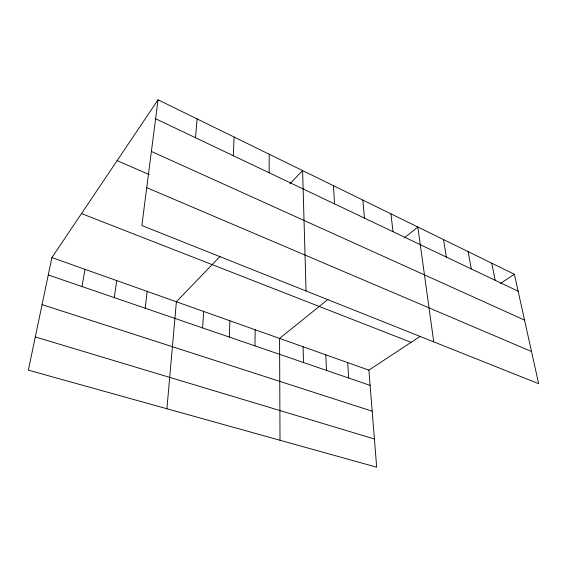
<?xml version="1.0" encoding="UTF-8"?>
<svg xmlns="http://www.w3.org/2000/svg" width="567" height="567" viewBox="0 0 567 567"><rect width="100%" height="100%" fill="white"/><g stroke="black" fill="none" stroke-linecap="round" stroke-linejoin="round"><path stroke-width="0.85" d="M269.127 172.751L269.226 154.245M254.923 345.863L255.2 329.76M229.266 337.06L229.911 320.78M233.306 155.705L234.107 137.044M202.617 327.917L203.659 311.46M195.516 137.731L197.096 118.921M166.918 408.757L176.394 301.779L220.102 256.348M145.223 308.228L147.179 291.403M158.037 99.799L141.863 225.524L538.65 383.696L514.382 274.279L158.037 99.799L51.909 257.581L28.35 370.145L376.672 467.201L368.897 370.131L420.338 336.238M114.272 297.604L116.745 280.601M81.981 286.526L85.015 269.332M289.971 183.715L302.601 170.582L306.045 290.97M327.988 299.39L279.574 338.414L280.013 440.268M404.356 237.849L417.822 226.998L433.734 341.873M500.59 283.365L514.382 274.279M35.303 336.933L374.418 438.986M42.064 304.621L372.193 411.203M48.273 274.96L370.123 385.39M51.909 257.581L368.897 370.131M81.513 213.575L411.082 342.34M146.733 187.656L531.513 351.512M117.128 160.617L149.234 174.593M151.389 151.446L524.546 320.114M155.599 118.737L518.139 291.232M491.738 263.194L495.211 280.325M468.136 251.635L471.305 268.949M443.522 239.586L446.342 257.071M390.961 213.851L392.995 231.69M362.866 200.094L364.446 218.104M347.713 362.604L348.677 378.033M333.446 185.685L334.523 203.865M325.784 354.822L326.472 370.414M303.09 346.763L303.48 362.526"/></g></svg>
